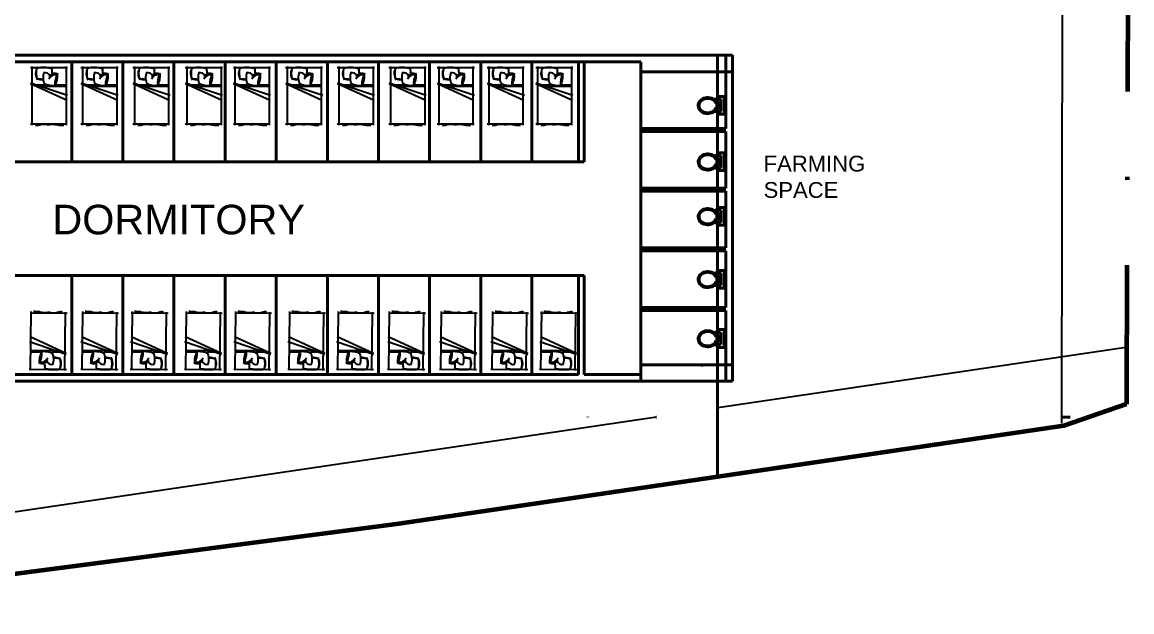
# Model space of a CAD drawing. Header units: metres. Extents: x -353 to 1688, y -477 to 135.
# Drawn here: x 248.09 to 287.15, y 34.2 to 54.94 of the extents above; entities that cross this region are included whole.
import ezdxf

# ---------------------------------------------------------------- set-up
doc = ezdxf.new("R2010")
doc.units = ezdxf.units.M
doc.header["$MEASUREMENT"] = 0
doc.linetypes.add('ACAD_ISO04W100', pattern=[30, 24, -3, 0, -3])
doc.layers.add('FURNITURE', color=130, linetype='Continuous', plot=False)
doc.layers.add('TEXT', color=141, linetype='Continuous', plot=False)
doc.layers.add('SITE BOUNDARY', color=6, linetype='ACAD_ISO04W100', lineweight=60)
doc.layers.add('WALL', color=2, linetype='Continuous', lineweight=40)
doc.styles.get("Standard").update_dxf_attribs({"font": 'arial.ttf'})

# ---------------------------------------------------------------- blocks, each defined once
blk = doc.blocks.new('A$C50846A53')
at = {"linetype": 'Continuous'}
for p, q in [((0, 0.74), (0, 0.56)), ((0.5, 0.74), (0, 0.74)), ((0.47, 0.71), (0.03, 0.71)), ((0.03, 0.71), (0.03, 0.59)), ((0.093, 0.64), (0.063, 0.59)), ((0.11, 0.61), (0.08, 0.56)), ((0.093, 0.64), (0.407, 0.64)), ((0.11, 0.61), (0.39, 0.61)), ((0.42, 0.56), (0.39, 0.61)), ((0.437, 0.59), (0.407, 0.64)), ((0.47, 0.59), (0.47, 0.71)), ((0.5, 0.56), (0.5, 0.74)), ((0, 0.56), (0.08, 0.56)), ((0.03, 0.59), (0.063, 0.59)), ((0.15, 0.557), (0.15, 0.52)), ((0.15, 0.557), (0.351, 0.557)), ((0.17, 0.537), (0.332, 0.537)), ((0.2, 0.507), (0.2, 0.488)), ((0.2, 0.507), (0.301, 0.507)), ((0.301, 0.507), (0.301, 0.488)), ((0.351, 0.557), (0.351, 0.52)), ((0.42, 0.56), (0.5, 0.56)), ((0.437, 0.59), (0.47, 0.59))]:
    blk.add_line(p, q, dxfattribs=at)
for centre, radius, start, end in [((-0.039, 0.461), 0.106, 344.642, 68.7339), ((0.11, 0.542), 0.06, 306.0032, 355.4798), ((0.391, 0.542), 0.06, 184.5202, 233.9959), ((0.539, 0.461), 0.106, 111.2661, 195.358)]:
    blk.add_arc(centre, radius, start, end, dxfattribs=at)
blk.add_ellipse((0.251, 0.274), major_axis=(0, 0.274), ratio=0.828948, start_param=0.459479, end_param=5.823706, dxfattribs=at)
for points, knots in [([(0.145, 0.493), (0.144, 0.492), (0.143, 0.491), (0.132, 0.483), (0.123, 0.475), (0.106, 0.457), (0.098, 0.447), (0.084, 0.426), (0.077, 0.415), (0.066, 0.391), (0.061, 0.378), (0.053, 0.352), (0.05, 0.339), (0.045, 0.311), (0.044, 0.298), (0.043, 0.27), (0.043, 0.256), (0.046, 0.228), (0.049, 0.215), (0.055, 0.188), (0.059, 0.175), (0.069, 0.15), (0.075, 0.138), (0.088, 0.116), (0.095, 0.105), (0.111, 0.085), (0.12, 0.077), (0.138, 0.06), (0.147, 0.053), (0.167, 0.041), (0.178, 0.036), (0.199, 0.028), (0.209, 0.025), (0.231, 0.021), (0.242, 0.02), (0.264, 0.02), (0.275, 0.021), (0.297, 0.026), (0.307, 0.029), (0.328, 0.038), (0.338, 0.044), (0.358, 0.057), (0.367, 0.064), (0.385, 0.081), (0.394, 0.09), (0.409, 0.11), (0.416, 0.121), (0.429, 0.144), (0.434, 0.156), (0.444, 0.181), (0.448, 0.194), (0.454, 0.221), (0.456, 0.235), (0.458, 0.262), (0.458, 0.276), (0.457, 0.304), (0.455, 0.318), (0.45, 0.345), (0.447, 0.358), (0.438, 0.384), (0.433, 0.396), (0.421, 0.42), (0.414, 0.431), (0.399, 0.452), (0.391, 0.461), (0.374, 0.479), (0.365, 0.486), (0.356, 0.493)], [0.542145, 0.542145, 0.542145, 0.542145, 0.562703, 0.562703, 0.724661, 0.724661, 0.886619, 0.886619, 1.048577, 1.048577, 1.210535, 1.210535, 1.372493, 1.372493, 1.534451, 1.534451, 1.696409, 1.696409, 1.858367, 1.858367, 2.020325, 2.020325, 2.182283, 2.182283, 2.344241, 2.344241, 2.506199, 2.506199, 2.668157, 2.668157, 2.830115, 2.830115, 2.992073, 2.992073, 3.154031, 3.154031, 3.315989, 3.315989, 3.477947, 3.477947, 3.639905, 3.639905, 3.801863, 3.801863, 3.963821, 3.963821, 4.125779, 4.125779, 4.287737, 4.287737, 4.449695, 4.449695, 4.611653, 4.611653, 4.773611, 4.773611, 4.935569, 4.935569, 5.097526, 5.097526, 5.259484, 5.259484, 5.421442, 5.421442, 5.5834, 5.5834, 5.741045, 5.741045, 5.741045, 5.741045]), ([(0.2, 0.488), (0.17, 0.474), (0.164, 0.47), (0.151, 0.46), (0.144, 0.454), (0.13, 0.439), (0.123, 0.431), (0.111, 0.413), (0.106, 0.404), (0.096, 0.384), (0.091, 0.373), (0.084, 0.352), (0.081, 0.34), (0.076, 0.317), (0.075, 0.305), (0.073, 0.282), (0.073, 0.27), (0.074, 0.246), (0.076, 0.234), (0.08, 0.211), (0.083, 0.2), (0.09, 0.178), (0.095, 0.167), (0.104, 0.147), (0.11, 0.138), (0.122, 0.12), (0.128, 0.112), (0.142, 0.097), (0.149, 0.09), (0.165, 0.078), (0.173, 0.073), (0.189, 0.064), (0.197, 0.06), (0.214, 0.055), (0.222, 0.053), (0.239, 0.05), (0.248, 0.05), (0.266, 0.051), (0.276, 0.052), (0.296, 0.057), (0.306, 0.061), (0.325, 0.071), (0.335, 0.077), (0.353, 0.091), (0.361, 0.099), (0.377, 0.117), (0.384, 0.127), (0.398, 0.149), (0.404, 0.161), (0.414, 0.185), (0.418, 0.198), (0.424, 0.225), (0.426, 0.239), (0.428, 0.267), (0.428, 0.281), (0.426, 0.309), (0.424, 0.323), (0.418, 0.349), (0.414, 0.363), (0.404, 0.387), (0.398, 0.399), (0.385, 0.421), (0.378, 0.431), (0.362, 0.449), (0.353, 0.458), (0.338, 0.469), (0.332, 0.474), (0.301, 0.488)], [0.459479, 0.459479, 0.459479, 0.459479, 0.567422, 0.567422, 0.720865, 0.720865, 0.874307, 0.874307, 1.02775, 1.02775, 1.181192, 1.181192, 1.334635, 1.334635, 1.488077, 1.488077, 1.64152, 1.64152, 1.794963, 1.794963, 1.948405, 1.948405, 2.101848, 2.101848, 2.25529, 2.25529, 2.408733, 2.408733, 2.562175, 2.562175, 2.715618, 2.715618, 2.86906, 2.86906, 3.022503, 3.022503, 3.175946, 3.175946, 3.356457, 3.356457, 3.536968, 3.536968, 3.717479, 3.717479, 3.89799, 3.89799, 4.078501, 4.078501, 4.259012, 4.259012, 4.439523, 4.439523, 4.620035, 4.620035, 4.800546, 4.800546, 4.981057, 4.981057, 5.161568, 5.161568, 5.342079, 5.342079, 5.52259, 5.52259, 5.703101, 5.703101, 5.823706, 5.823706, 5.823706, 5.823706])]:
    blk.add_open_spline(points, degree=3, knots=knots, dxfattribs=at)

msp = doc.modelspace()

# ---------------------------------------------------------------- linework, layer by layer
for p, q in [((284.692, 40.82872), (284.77418, 103.94826)), ((287.02112, 43.50261), (272.57339, 41.36743)), ((286.96714, 41.50334), (287.02112, 43.50261)), ((272.01497, 42.86208), (272.01497, 42.82809)), ((286.96714, 41.50334), (285.08436, 40.82872)), ((270.42283, 41.0496), (237.18525, 36.13752))]:
    msp.add_line(p, q)
at = {"layer": 'FURNITURE', "linetype": 'Continuous'}
for p, q in [((248.3791, 53.34621), (249.68743, 53.34621)), ((248.43712, 53.37625), (248.43712, 51.3145)), ((249.63712, 53.37625), (249.63712, 51.3145)), ((250.16162, 53.34621), (251.46996, 53.34621)), ((250.21965, 53.37625), (250.21965, 51.3145)), ((251.41965, 53.37625), (251.41965, 51.3145)), ((251.98619, 53.34621), (253.29453, 53.34621)), ((252.04422, 53.37625), (252.04422, 51.3145)), ((253.24422, 53.37625), (253.24422, 51.3145)), ((253.83357, 53.34621), (255.1419, 53.34621)), ((253.89159, 53.37625), (253.89159, 51.3145)), ((255.09159, 53.37625), (255.09159, 51.3145)), ((255.52456, 53.34621), (256.83289, 53.34621)), ((255.58258, 53.37625), (255.58258, 51.3145)), ((256.78258, 53.37625), (256.78258, 51.3145)), ((257.36053, 53.34621), (258.66886, 53.34621)), ((257.41855, 53.37625), (257.41855, 51.3145)), ((258.61855, 53.37625), (258.61855, 51.3145)), ((259.1851, 53.34621), (260.49343, 53.34621)), ((259.24312, 53.37625), (259.24312, 51.3145)), ((260.44312, 53.37625), (260.44312, 51.3145)), ((261.00186, 53.34621), (262.31019, 53.34621)), ((261.05988, 53.37625), (261.05988, 51.3145)), ((262.25988, 53.37625), (262.25988, 51.3145)), ((262.70099, 53.34621), (264.00932, 53.34621)), ((262.75901, 53.37625), (262.75901, 51.3145)), ((263.95901, 53.37625), (263.95901, 51.3145)), ((264.45713, 53.34621), (265.76547, 53.34621)), ((264.51516, 53.37625), (264.51516, 51.3145)), ((265.71516, 53.37625), (265.71516, 51.3145)), ((266.16767, 53.34621), (267.476, 53.34621)), ((266.22569, 53.37625), (266.22569, 51.3145)), ((267.42569, 53.37625), (267.42569, 51.3145)), ((248.38803, 52.80787), (249.68994, 52.37613)), ((248.38844, 52.77883), (249.67289, 52.1985)), ((248.55957, 52.73661), (248.89814, 52.73661)), ((249.27493, 52.73661), (249.65405, 52.73661)), ((250.17055, 52.80787), (251.47247, 52.37613)), ((250.17096, 52.77883), (251.45541, 52.1985)), ((250.34209, 52.73661), (250.68066, 52.73661)), ((251.05745, 52.73661), (251.43658, 52.73661)), ((251.99512, 52.80787), (253.29704, 52.37613)), ((251.99554, 52.77883), (253.27998, 52.1985)), ((252.16667, 52.73661), (252.50523, 52.73661)), ((252.88202, 52.73661), (253.26115, 52.73661)), ((253.8425, 52.80787), (255.14441, 52.37613)), ((253.84291, 52.77883), (255.12736, 52.1985)), ((254.01404, 52.73661), (254.3526, 52.73661)), ((254.7294, 52.73661), (255.10852, 52.73661)), ((255.53349, 52.80787), (256.83541, 52.37613)), ((255.5339, 52.77883), (256.81835, 52.1985)), ((255.70503, 52.73661), (256.0436, 52.73661)), ((256.42039, 52.73661), (256.79951, 52.73661)), ((257.36946, 52.80787), (258.67138, 52.37613)), ((257.36987, 52.77883), (258.65432, 52.1985)), ((257.541, 52.73661), (257.87957, 52.73661)), ((258.25636, 52.73661), (258.63548, 52.73661)), ((259.19403, 52.80787), (260.49595, 52.37613)), ((259.19444, 52.77883), (260.47889, 52.1985)), ((259.36557, 52.73661), (259.70414, 52.73661)), ((260.08093, 52.73661), (260.46005, 52.73661)), ((261.01079, 52.80787), (262.3127, 52.37613)), ((261.0112, 52.77883), (262.29565, 52.1985)), ((261.18233, 52.73661), (261.52089, 52.73661)), ((261.89769, 52.73661), (262.27681, 52.73661)), ((262.70991, 52.80787), (264.01183, 52.37613)), ((262.71033, 52.77883), (263.99478, 52.1985)), ((262.88146, 52.73661), (263.22002, 52.73661)), ((263.59681, 52.73661), (263.97594, 52.73661)), ((264.46606, 52.80787), (265.76798, 52.37613)), ((264.46647, 52.77883), (265.75092, 52.1985)), ((264.6376, 52.73661), (264.97617, 52.73661)), ((265.35296, 52.73661), (265.73209, 52.73661)), ((266.1766, 52.80787), (267.47851, 52.37613)), ((266.17701, 52.77883), (267.46146, 52.1985)), ((266.34814, 52.73661), (266.6867, 52.73661)), ((267.0635, 52.73661), (267.44262, 52.73661)), ((248.66194, 52.68581), (249.66361, 52.68581)), ((250.44446, 52.68581), (251.44614, 52.68581)), ((252.26903, 52.68581), (253.27071, 52.68581)), ((254.11641, 52.68581), (255.11808, 52.68581)), ((255.8074, 52.68581), (256.80907, 52.68581)), ((257.64337, 52.68581), (258.64505, 52.68581)), ((259.46794, 52.68581), (260.46961, 52.68581)), ((261.2847, 52.68581), (262.28637, 52.68581)), ((262.98383, 52.68581), (263.9855, 52.68581)), ((264.73997, 52.68581), (265.74165, 52.68581)), ((266.45051, 52.68581), (267.45218, 52.68581)), ((248.3791, 51.36921), (249.67412, 51.36921)), ((250.16162, 51.36921), (251.45664, 51.36921)), ((251.98619, 51.36921), (253.28121, 51.36921)), ((253.83357, 51.36921), (255.12859, 51.36921)), ((255.52456, 51.36921), (256.81958, 51.36921)), ((257.36053, 51.36921), (258.65555, 51.36921)), ((259.1851, 51.36921), (260.48012, 51.36921)), ((261.00186, 51.36921), (262.29688, 51.36921)), ((262.70099, 51.36921), (263.99601, 51.36921)), ((264.45713, 51.36921), (265.75215, 51.36921)), ((266.16767, 51.36921), (267.46269, 51.36921)), ((249.6706, 44.68849), (248.37566, 44.70331)), ((248.38968, 42.69598), (248.41328, 44.75759)), ((249.5896, 42.68224), (249.6132, 44.74385)), ((251.483, 44.68849), (250.18807, 44.70331)), ((250.20209, 42.69598), (250.22569, 44.75759)), ((251.40201, 42.68224), (251.42561, 44.74385)), ((253.22869, 44.68849), (251.93376, 44.70331)), ((251.94778, 42.69598), (251.97138, 44.75759)), ((253.1477, 42.68224), (253.1713, 44.74385)), ((255.13314, 44.68849), (253.8382, 44.70331)), ((253.85222, 42.69598), (253.87582, 44.75759)), ((255.05214, 42.68224), (255.07574, 44.74385)), ((256.86767, 44.68849), (255.57273, 44.70331)), ((255.58675, 42.69598), (255.61035, 44.75759)), ((256.78667, 42.68224), (256.81027, 44.74385)), ((258.76827, 44.68849), (257.47333, 44.70331)), ((257.48735, 42.69598), (257.51095, 44.75759)), ((258.68727, 42.68224), (258.71087, 44.74385)), ((260.48155, 44.68849), (259.18662, 44.70331)), ((259.20064, 42.69598), (259.22424, 44.75759)), ((260.40056, 42.68224), (260.42416, 44.74385)), ((262.28277, 44.68849), (260.98783, 44.70331)), ((261.00185, 42.69598), (261.02545, 44.75759)), ((262.20177, 42.68224), (262.22537, 44.74385)), ((264.10933, 44.68849), (262.8144, 44.70331)), ((262.82842, 42.69598), (262.85202, 44.75759)), ((264.02834, 42.68224), (264.05194, 44.74385)), ((265.91466, 44.68849), (264.61972, 44.70331)), ((264.63374, 42.69598), (264.65734, 44.75759)), ((265.83366, 42.68224), (265.85726, 44.74385)), ((267.63503, 44.68849), (266.34009, 44.70331)), ((266.35411, 42.69598), (266.37771, 44.75759)), ((267.55403, 42.68224), (267.57763, 44.74385)), ((249.64512, 43.27906), (248.3674, 43.87405)), ((251.45753, 43.27906), (250.17981, 43.87405)), ((253.20322, 43.27906), (251.9255, 43.87405)), ((255.10766, 43.27906), (253.82994, 43.87405)), ((256.84219, 43.27906), (255.56447, 43.87405)), ((258.74279, 43.27906), (257.46507, 43.87405)), ((260.45608, 43.27906), (259.17836, 43.87405)), ((262.25729, 43.27906), (260.97957, 43.87405)), ((264.08385, 43.27906), (262.80613, 43.87405)), ((265.88918, 43.27906), (264.61146, 43.87405)), ((267.60955, 43.27906), (266.33183, 43.87405)), ((249.6452, 43.25002), (248.34831, 43.69664)), ((249.3727, 43.37521), (248.37109, 43.38668)), ((251.45761, 43.25002), (250.16072, 43.69664)), ((251.18511, 43.37521), (250.1835, 43.38668)), ((253.2033, 43.25002), (251.90641, 43.69664)), ((252.9308, 43.37521), (251.92919, 43.38668)), ((255.10774, 43.25002), (253.81085, 43.69664)), ((254.83525, 43.37521), (253.83364, 43.38668)), ((256.84227, 43.25002), (255.54538, 43.69664)), ((256.56978, 43.37521), (255.56817, 43.38668)), ((258.74287, 43.25002), (257.44598, 43.69664)), ((258.47037, 43.37521), (257.46876, 43.38668)), ((260.45616, 43.25002), (259.15927, 43.69664)), ((260.18366, 43.37521), (259.18205, 43.38668)), ((262.25737, 43.25002), (260.96048, 43.69664)), ((261.98488, 43.37521), (260.98327, 43.38668)), ((264.08394, 43.25002), (262.78704, 43.69664)), ((263.81144, 43.37521), (262.80983, 43.38668)), ((265.88926, 43.25002), (264.59237, 43.69664)), ((265.61676, 43.37521), (264.61515, 43.38668)), ((267.60963, 43.25002), (266.31274, 43.69664)), ((267.33714, 43.37521), (266.33553, 43.38668)), ((248.75917, 43.33143), (248.38007, 43.33577)), ((249.47448, 43.32324), (249.13594, 43.32712)), ((250.57158, 43.33143), (250.19248, 43.33577)), ((251.28689, 43.32324), (250.94835, 43.32712)), ((252.31727, 43.33143), (251.93817, 43.33577)), ((253.03258, 43.32324), (252.69404, 43.32712)), ((254.22172, 43.33143), (253.84262, 43.33577)), ((254.93703, 43.32324), (254.59848, 43.32712)), ((255.95624, 43.33143), (255.57715, 43.33577)), ((256.67156, 43.32324), (256.33301, 43.32712)), ((257.85684, 43.33143), (257.47774, 43.33577)), ((258.57215, 43.32324), (258.23361, 43.32712)), ((259.57013, 43.33143), (259.19103, 43.33577)), ((260.28544, 43.32324), (259.9469, 43.32712)), ((261.37134, 43.33143), (260.99224, 43.33577)), ((262.08666, 43.32324), (261.74811, 43.32712)), ((263.19791, 43.33143), (262.81881, 43.33577)), ((263.91322, 43.32324), (263.57468, 43.32712)), ((265.00323, 43.33143), (264.62413, 43.33577)), ((265.71854, 43.32324), (265.38, 43.32712)), ((266.7236, 43.33143), (266.34451, 43.33577)), ((267.43892, 43.32324), (267.10037, 43.32712)), ((249.64797, 42.71162), (248.33972, 42.72659)), ((251.46037, 42.71162), (250.15213, 42.72659)), ((253.20607, 42.71162), (251.89782, 42.72659)), ((255.11051, 42.71162), (253.80226, 42.72659)), ((256.84504, 42.71162), (255.53679, 42.72659)), ((258.74564, 42.71162), (257.43739, 42.72659)), ((260.45892, 42.71162), (259.15068, 42.72659)), ((262.26014, 42.71162), (260.95189, 42.72659)), ((264.0867, 42.71162), (262.77845, 42.72659)), ((265.89203, 42.71162), (264.58378, 42.72659)), ((267.6124, 42.71162), (266.30415, 42.72659))]:
    msp.add_line(p, q, dxfattribs=at)
for centre, radius, start, end in [((248.95326, 53.13011), 0.38873, 147.509962, 213.833595), ((249.24424, 53.14124), 0.66193, 163.926349, 197.140869), ((248.82895, 51.59864), 1.7363, 79.04869, 97.940841), ((248.85472, 51.9288), 1.41732, 78.579336, 100.017214), ((249.33956, 52.98685), 0.51276, 159.302573, 206.502635), ((248.89555, 52.9524), 0.20995, 24.752318, 103.91918), ((249.23147, 52.92774), 0.20816, 54.167062, 153.84213), ((252.04343, 53.337), 2.91289, 180.106285, 184.331167), ((247.64331, 53.12021), 1.50512, 359.153578, 7.553295), ((248.71298, 53.04146), 0.62481, 328.654191, 9.197687), ((250.73578, 53.13011), 0.38873, 147.509962, 213.833595), ((251.02676, 53.14124), 0.66193, 163.926349, 197.140869), ((250.61148, 51.59864), 1.7363, 79.04869, 97.940841), ((250.63725, 51.9288), 1.41732, 78.579336, 100.017214), ((251.12208, 52.98685), 0.51276, 159.302573, 206.502635), ((250.67807, 52.9524), 0.20995, 24.752318, 103.91918), ((251.01399, 52.92774), 0.20816, 54.167062, 153.84213), ((253.82595, 53.337), 2.91289, 180.106285, 184.331167), ((249.42583, 53.12021), 1.50512, 359.153578, 7.553295), ((250.4955, 53.04146), 0.62481, 328.654191, 9.197687), ((252.56035, 53.13011), 0.38873, 147.509962, 213.833595), ((252.85133, 53.14124), 0.66193, 163.926349, 197.140869), ((252.43605, 51.59864), 1.7363, 79.04869, 97.940841), ((252.46182, 51.9288), 1.41732, 78.579336, 100.017214), ((252.94665, 52.98685), 0.51276, 159.302573, 206.502635), ((252.50264, 52.9524), 0.20995, 24.752318, 103.91918), ((252.83856, 52.92774), 0.20816, 54.167062, 153.84213), ((255.65052, 53.337), 2.91289, 180.106285, 184.331167), ((251.2504, 53.12021), 1.50512, 359.153578, 7.553295), ((252.32008, 53.04146), 0.62481, 328.654191, 9.197687), ((254.40773, 53.13011), 0.38873, 147.509962, 213.833595), ((254.69871, 53.14124), 0.66193, 163.926349, 197.140869), ((254.28342, 51.59864), 1.7363, 79.04869, 97.940841), ((254.30919, 51.9288), 1.41732, 78.579336, 100.017214), ((254.79403, 52.98685), 0.51276, 159.302573, 206.502635), ((254.35002, 52.9524), 0.20995, 24.752318, 103.91918), ((254.68594, 52.92774), 0.20816, 54.167062, 153.84213), ((257.4979, 53.337), 2.91289, 180.106285, 184.331167), ((253.09778, 53.12021), 1.50512, 359.153578, 7.553295), ((254.16745, 53.04146), 0.62481, 328.654191, 9.197687), ((256.09872, 53.13011), 0.38873, 147.509962, 213.833595), ((256.3897, 53.14124), 0.66193, 163.926349, 197.140869), ((255.97441, 51.59864), 1.7363, 79.04869, 97.940841), ((256.00018, 51.9288), 1.41732, 78.579336, 100.017214), ((256.48502, 52.98685), 0.51276, 159.302573, 206.502635), ((256.04101, 52.9524), 0.20995, 24.752318, 103.91918), ((256.37693, 52.92774), 0.20816, 54.167062, 153.84213), ((259.18889, 53.337), 2.91289, 180.106285, 184.331167), ((254.78877, 53.12021), 1.50512, 359.153578, 7.553295), ((255.85844, 53.04146), 0.62481, 328.654191, 9.197687), ((257.93469, 53.13011), 0.38873, 147.509962, 213.833595), ((258.22567, 53.14124), 0.66193, 163.926349, 197.140869), ((257.81038, 51.59864), 1.7363, 79.04869, 97.940841), ((257.83615, 51.9288), 1.41732, 78.579336, 100.017214), ((258.32099, 52.98685), 0.51276, 159.302573, 206.502635), ((257.87698, 52.9524), 0.20995, 24.752318, 103.91918), ((258.2129, 52.92774), 0.20816, 54.167062, 153.84213), ((261.02486, 53.337), 2.91289, 180.106285, 184.331167), ((256.62474, 53.12021), 1.50512, 359.153578, 7.553295), ((257.69441, 53.04146), 0.62481, 328.654191, 9.197687), ((259.75926, 53.13011), 0.38873, 147.509962, 213.833595), ((260.05024, 53.14124), 0.66193, 163.926349, 197.140869), ((259.63495, 51.59864), 1.7363, 79.04869, 97.940841), ((259.66072, 51.9288), 1.41732, 78.579336, 100.017214), ((260.14556, 52.98685), 0.51276, 159.302573, 206.502635), ((259.70155, 52.9524), 0.20995, 24.752318, 103.91918), ((260.03747, 52.92774), 0.20816, 54.167062, 153.84213), ((262.84943, 53.337), 2.91289, 180.106285, 184.331167), ((258.44931, 53.12021), 1.50512, 359.153578, 7.553295), ((259.51898, 53.04146), 0.62481, 328.654191, 9.197687), ((261.57602, 53.13011), 0.38873, 147.509962, 213.833595), ((261.867, 53.14124), 0.66193, 163.926349, 197.140869), ((261.45171, 51.59864), 1.7363, 79.04869, 97.940841), ((261.47748, 51.9288), 1.41732, 78.579336, 100.017214), ((261.96232, 52.98685), 0.51276, 159.302573, 206.502635), ((261.51831, 52.9524), 0.20995, 24.752318, 103.91918), ((261.85423, 52.92774), 0.20816, 54.167062, 153.84213), ((264.66619, 53.337), 2.91289, 180.106285, 184.331167), ((260.26607, 53.12021), 1.50512, 359.153578, 7.553295), ((261.33574, 53.04146), 0.62481, 328.654191, 9.197687), ((263.27514, 53.13011), 0.38873, 147.509962, 213.833595), ((263.56612, 53.14124), 0.66193, 163.926349, 197.140869), ((263.15084, 51.59864), 1.7363, 79.04869, 97.940841), ((263.17661, 51.9288), 1.41732, 78.579336, 100.017214), ((263.66145, 52.98685), 0.51276, 159.302573, 206.502635), ((263.21743, 52.9524), 0.20995, 24.752318, 103.91918), ((263.55335, 52.92774), 0.20816, 54.167062, 153.84213), ((266.36532, 53.337), 2.91289, 180.106285, 184.331167), ((261.96519, 53.12021), 1.50512, 359.153578, 7.553295), ((263.03487, 53.04146), 0.62481, 328.654191, 9.197687), ((265.03129, 53.13011), 0.38873, 147.509962, 213.833595), ((265.32227, 53.14124), 0.66193, 163.926349, 197.140869), ((264.90699, 51.59864), 1.7363, 79.04869, 97.940841), ((264.93276, 51.9288), 1.41732, 78.579336, 100.017214), ((265.41759, 52.98685), 0.51276, 159.302573, 206.502635), ((264.97358, 52.9524), 0.20995, 24.752318, 103.91918), ((265.3095, 52.92774), 0.20816, 54.167062, 153.84213), ((268.12146, 53.337), 2.91289, 180.106285, 184.331167), ((263.72134, 53.12021), 1.50512, 359.153578, 7.553295), ((264.79101, 53.04146), 0.62481, 328.654191, 9.197687), ((266.74183, 53.13011), 0.38873, 147.509962, 213.833595), ((267.03281, 53.14124), 0.66193, 163.926349, 197.140869), ((266.61752, 51.59864), 1.7363, 79.04869, 97.940841), ((266.64329, 51.9288), 1.41732, 78.579336, 100.017214), ((267.12813, 52.98685), 0.51276, 159.302573, 206.502635), ((266.68412, 52.9524), 0.20995, 24.752318, 103.91918), ((267.02004, 52.92774), 0.20816, 54.167062, 153.84213), ((269.832, 53.337), 2.91289, 180.106285, 184.331167), ((265.43188, 53.12021), 1.50512, 359.153578, 7.553295), ((266.50155, 53.04146), 0.62481, 328.654191, 9.197687), ((247.63092, 42.9518), 10.04598, 83.213222, 84.547616), ((248.86941, 54.17082), 1.25148, 258.116915, 267.884926), ((249.1644, 53.42314), 0.70718, 243.959976, 279.347385), ((249.27017, 52.84836), 0.24841, 78.041256, 160.834226), ((249.90417, 52.78131), 0.65945, 151.045551, 184.149692), ((249.41345, 42.9518), 10.04598, 83.213222, 84.547616), ((250.65193, 54.17082), 1.25148, 258.116915, 267.884926), ((250.94693, 53.42314), 0.70718, 243.959976, 279.347385), ((251.0527, 52.84836), 0.24841, 78.041256, 160.834226), ((251.6867, 52.78131), 0.65945, 151.045551, 184.149692), ((251.23802, 42.9518), 10.04598, 83.213222, 84.547616), ((252.4765, 54.17082), 1.25148, 258.116915, 267.884926), ((252.7715, 53.42314), 0.70718, 243.959976, 279.347385), ((252.87727, 52.84836), 0.24841, 78.041256, 160.834226), ((253.51127, 52.78131), 0.65945, 151.045551, 184.149692), ((253.08539, 42.9518), 10.04598, 83.213222, 84.547616), ((254.32388, 54.17082), 1.25148, 258.116915, 267.884926), ((254.61887, 53.42314), 0.70718, 243.959976, 279.347385), ((254.72464, 52.84836), 0.24841, 78.041256, 160.834226), ((255.35864, 52.78131), 0.65945, 151.045551, 184.149692), ((254.77639, 42.9518), 10.04598, 83.213222, 84.547616), ((256.01487, 54.17082), 1.25148, 258.116915, 267.884926), ((256.30986, 53.42314), 0.70718, 243.959976, 279.347385), ((256.41564, 52.84836), 0.24841, 78.041256, 160.834226), ((257.04963, 52.78131), 0.65945, 151.045551, 184.149692), ((256.61236, 42.9518), 10.04598, 83.213222, 84.547616), ((257.85084, 54.17082), 1.25148, 258.116915, 267.884926), ((258.14584, 53.42314), 0.70718, 243.959976, 279.347385), ((258.25161, 52.84836), 0.24841, 78.041256, 160.834226), ((258.88561, 52.78131), 0.65945, 151.045551, 184.149692), ((258.43692, 42.9518), 10.04598, 83.213222, 84.547616), ((259.67541, 54.17082), 1.25148, 258.116915, 267.884926), ((259.9704, 53.42314), 0.70718, 243.959976, 279.347385), ((260.07617, 52.84836), 0.24841, 78.041256, 160.834226), ((260.71017, 52.78131), 0.65945, 151.045551, 184.149692), ((260.25368, 42.9518), 10.04598, 83.213222, 84.547616), ((261.49217, 54.17082), 1.25148, 258.116915, 267.884926), ((261.78716, 53.42314), 0.70718, 243.959976, 279.347385), ((261.89293, 52.84836), 0.24841, 78.041256, 160.834226), ((262.52693, 52.78131), 0.65945, 151.045551, 184.149692), ((261.95281, 42.9518), 10.04598, 83.213222, 84.547616), ((263.1913, 54.17082), 1.25148, 258.116915, 267.884926), ((263.48629, 53.42314), 0.70718, 243.959976, 279.347385), ((263.59206, 52.84836), 0.24841, 78.041256, 160.834226), ((264.22606, 52.78131), 0.65945, 151.045551, 184.149692), ((263.70896, 42.9518), 10.04598, 83.213222, 84.547616), ((264.94744, 54.17082), 1.25148, 258.116915, 267.884926), ((265.24244, 53.42314), 0.70718, 243.959976, 279.347385), ((265.34821, 52.84836), 0.24841, 78.041256, 160.834226), ((265.98221, 52.78131), 0.65945, 151.045551, 184.149692), ((265.41949, 42.9518), 10.04598, 83.213222, 84.547616), ((266.65798, 54.17082), 1.25148, 258.116915, 267.884926), ((266.95297, 53.42314), 0.70718, 243.959976, 279.347385), ((267.05874, 52.84836), 0.24841, 78.041256, 160.834226), ((267.69274, 52.78131), 0.65945, 151.045551, 184.149692), ((248.6116, 51.54436), 0.22998, 256.209016, 290.859593), ((248.682, 51.52163), 0.19251, 273.420334, 285.676248), ((248.86598, 50.2581), 1.08622, 84.180688, 96.97796), ((249.03926, 52.14896), 0.81269, 265.54391, 271.724223), ((249.14587, 50.40638), 0.93388, 86.583514, 95.047363), ((249.16559, 50.40642), 0.93286, 79.444302, 87.79245), ((249.5584, 53.65634), 2.34337, 264.56584, 270.013759), ((250.39412, 51.54436), 0.22998, 256.209016, 290.859593), ((250.46453, 51.52163), 0.19251, 273.420334, 285.676248), ((250.6485, 50.2581), 1.08622, 84.180688, 96.97796), ((250.82178, 52.14896), 0.81269, 265.54391, 271.724223), ((250.92839, 50.40638), 0.93388, 86.583514, 95.047363), ((250.94811, 50.40642), 0.93286, 79.444302, 87.79245), ((251.34093, 53.65634), 2.34337, 264.56584, 270.013759), ((252.21869, 51.54436), 0.22998, 256.209016, 290.859593), ((252.2891, 51.52163), 0.19251, 273.420334, 285.676248), ((252.47307, 50.2581), 1.08622, 84.180688, 96.97796), ((252.64635, 52.14896), 0.81269, 265.54391, 271.724223), ((252.75297, 50.40638), 0.93388, 86.583514, 95.047363), ((252.77268, 50.40642), 0.93286, 79.444302, 87.79245), ((253.1655, 53.65634), 2.34337, 264.56584, 270.013759), ((254.06606, 51.54436), 0.22998, 256.209016, 290.859593), ((254.13647, 51.52163), 0.19251, 273.420334, 285.676248), ((254.32045, 50.2581), 1.08622, 84.180688, 96.97796), ((254.49372, 52.14896), 0.81269, 265.54391, 271.724223), ((254.60034, 50.40638), 0.93388, 86.583514, 95.047363), ((254.62006, 50.40642), 0.93286, 79.444302, 87.79245), ((255.01287, 53.65634), 2.34337, 264.56584, 270.013759), ((255.75706, 51.54436), 0.22998, 256.209016, 290.859593), ((255.82746, 51.52163), 0.19251, 273.420334, 285.676248), ((256.01144, 50.2581), 1.08622, 84.180688, 96.97796), ((256.18472, 52.14896), 0.81269, 265.54391, 271.724223), ((256.29133, 50.40638), 0.93388, 86.583514, 95.047363), ((256.31105, 50.40642), 0.93286, 79.444302, 87.79245), ((256.70386, 53.65634), 2.34337, 264.56584, 270.013759), ((257.59303, 51.54436), 0.22998, 256.209016, 290.859593), ((257.66343, 51.52163), 0.19251, 273.420334, 285.676248), ((257.84741, 50.2581), 1.08622, 84.180688, 96.97796), ((258.02069, 52.14896), 0.81269, 265.54391, 271.724223), ((258.1273, 50.40638), 0.93388, 86.583514, 95.047363), ((258.14702, 50.40642), 0.93286, 79.444302, 87.79245), ((258.53984, 53.65634), 2.34337, 264.56584, 270.013759), ((259.4176, 51.54436), 0.22998, 256.209016, 290.859593), ((259.488, 51.52163), 0.19251, 273.420334, 285.676248), ((259.67198, 50.2581), 1.08622, 84.180688, 96.97796), ((259.84526, 52.14896), 0.81269, 265.54391, 271.724223), ((259.95187, 50.40638), 0.93388, 86.583514, 95.047363), ((259.97159, 50.40642), 0.93286, 79.444302, 87.79245), ((260.3644, 53.65634), 2.34337, 264.56584, 270.013759), ((261.23435, 51.54436), 0.22998, 256.209016, 290.859593), ((261.30476, 51.52163), 0.19251, 273.420334, 285.676248), ((261.48874, 50.2581), 1.08622, 84.180688, 96.97796), ((261.66201, 52.14896), 0.81269, 265.54391, 271.724223), ((261.76863, 50.40638), 0.93388, 86.583514, 95.047363), ((261.78835, 50.40642), 0.93286, 79.444302, 87.79245), ((262.18116, 53.65634), 2.34337, 264.56584, 270.013759), ((262.93348, 51.54436), 0.22998, 256.209016, 290.859593), ((263.00389, 51.52163), 0.19251, 273.420334, 285.676248), ((263.18787, 50.2581), 1.08622, 84.180688, 96.97796), ((263.36114, 52.14896), 0.81269, 265.54391, 271.724223), ((263.46776, 50.40638), 0.93388, 86.583514, 95.047363), ((263.48748, 50.40642), 0.93286, 79.444302, 87.79245), ((263.88029, 53.65634), 2.34337, 264.56584, 270.013759), ((264.68963, 51.54436), 0.22998, 256.209016, 290.859593), ((264.76004, 51.52163), 0.19251, 273.420334, 285.676248), ((264.94401, 50.2581), 1.08622, 84.180688, 96.97796), ((265.11729, 52.14896), 0.81269, 265.54391, 271.724223), ((265.2239, 50.40638), 0.93388, 86.583514, 95.047363), ((265.24362, 50.40642), 0.93286, 79.444302, 87.79245), ((265.63644, 53.65634), 2.34337, 264.56584, 270.013759), ((266.40016, 51.54436), 0.22998, 256.209016, 290.859593), ((266.47057, 51.52163), 0.19251, 273.420334, 285.676248), ((266.65455, 50.2581), 1.08622, 84.180688, 96.97796), ((266.82782, 52.14896), 0.81269, 265.54391, 271.724223), ((266.93444, 50.40638), 0.93388, 86.583514, 95.047363), ((266.95416, 50.40642), 0.93286, 79.444302, 87.79245), ((267.34697, 53.65634), 2.34337, 264.56584, 270.013759), ((248.46519, 42.41501), 2.34337, 83.910011, 89.35793), ((248.89518, 45.66021), 0.93286, 258.788473, 267.136621), ((248.9149, 45.66003), 0.93388, 265.927685, 274.391535), ((249.00156, 43.91635), 0.81269, 84.888081, 91.068395), ((249.19646, 45.80509), 1.08622, 263.524859, 276.322131), ((249.36597, 44.53955), 0.19251, 92.764505, 105.020419), ((249.43611, 44.51601), 0.22998, 75.553187, 110.203764), ((250.2776, 42.41501), 2.34337, 83.910011, 89.35793), ((250.70758, 45.66021), 0.93286, 258.788473, 267.136621), ((250.7273, 45.66003), 0.93388, 265.927685, 274.391535), ((250.81397, 43.91635), 0.81269, 84.888081, 91.068395), ((251.00887, 45.80509), 1.08622, 263.524859, 276.322131), ((251.17838, 44.53955), 0.19251, 92.764505, 105.020419), ((251.24852, 44.51601), 0.22998, 75.553187, 110.203764), ((252.02329, 42.41501), 2.34337, 83.910011, 89.35793), ((252.45328, 45.66021), 0.93286, 258.788473, 267.136621), ((252.47299, 45.66003), 0.93388, 265.927685, 274.391535), ((252.55966, 43.91635), 0.81269, 84.888081, 91.068395), ((252.75456, 45.80509), 1.08622, 263.524859, 276.322131), ((252.92407, 44.53955), 0.19251, 92.764505, 105.020419), ((252.99421, 44.51601), 0.22998, 75.553187, 110.203764), ((253.92773, 42.41501), 2.34337, 83.910011, 89.35793), ((254.35772, 45.66021), 0.93286, 258.788473, 267.136621), ((254.37744, 45.66003), 0.93388, 265.927685, 274.391535), ((254.4641, 43.91635), 0.81269, 84.888081, 91.068395), ((254.65901, 45.80509), 1.08622, 263.524859, 276.322131), ((254.82851, 44.53955), 0.19251, 92.764505, 105.020419), ((254.89865, 44.51601), 0.22998, 75.553187, 110.203764), ((255.66226, 42.41501), 2.34337, 83.910011, 89.35793), ((256.09225, 45.66021), 0.93286, 258.788473, 267.136621), ((256.11197, 45.66003), 0.93388, 265.927685, 274.391535), ((256.19863, 43.91635), 0.81269, 84.888081, 91.068395), ((256.39354, 45.80509), 1.08622, 263.524859, 276.322131), ((256.56304, 44.53955), 0.19251, 92.764505, 105.020419), ((256.63318, 44.51601), 0.22998, 75.553187, 110.203764), ((257.56286, 42.41501), 2.34337, 83.910011, 89.35793), ((257.99285, 45.66021), 0.93286, 258.788473, 267.136621), ((258.01256, 45.66003), 0.93388, 265.927685, 274.391535), ((258.09923, 43.91635), 0.81269, 84.888081, 91.068395), ((258.29413, 45.80509), 1.08622, 263.524859, 276.322131), ((258.46364, 44.53955), 0.19251, 92.764505, 105.020419), ((258.53378, 44.51601), 0.22998, 75.553187, 110.203764), ((259.27615, 42.41501), 2.34337, 83.910011, 89.35793), ((259.70613, 45.66021), 0.93286, 258.788473, 267.136621), ((259.72585, 45.66003), 0.93388, 265.927685, 274.391535), ((259.81251, 43.91635), 0.81269, 84.888081, 91.068395), ((260.00742, 45.80509), 1.08622, 263.524859, 276.322131), ((260.17693, 44.53955), 0.19251, 92.764505, 105.020419), ((260.24707, 44.51601), 0.22998, 75.553187, 110.203764), ((261.07736, 42.41501), 2.34337, 83.910011, 89.35793), ((261.50735, 45.66021), 0.93286, 258.788473, 267.136621), ((261.52707, 45.66003), 0.93388, 265.927685, 274.391535), ((261.61373, 43.91635), 0.81269, 84.888081, 91.068395), ((261.80863, 45.80509), 1.08622, 263.524859, 276.322131), ((261.97814, 44.53955), 0.19251, 92.764505, 105.020419), ((262.04828, 44.51601), 0.22998, 75.553187, 110.203764), ((262.90392, 42.41501), 2.34337, 83.910011, 89.35793), ((263.33391, 45.66021), 0.93286, 258.788473, 267.136621), ((263.35363, 45.66003), 0.93388, 265.927685, 274.391535), ((263.44029, 43.91635), 0.81269, 84.888081, 91.068395), ((263.6352, 45.80509), 1.08622, 263.524859, 276.322131), ((263.8047, 44.53955), 0.19251, 92.764505, 105.020419), ((263.87484, 44.51601), 0.22998, 75.553187, 110.203764), ((264.70925, 42.41501), 2.34337, 83.910011, 89.35793), ((265.13924, 45.66021), 0.93286, 258.788473, 267.136621), ((265.15896, 45.66003), 0.93388, 265.927685, 274.391535), ((265.24562, 43.91635), 0.81269, 84.888081, 91.068395), ((265.44052, 45.80509), 1.08622, 263.524859, 276.322131), ((265.61003, 44.53955), 0.19251, 92.764505, 105.020419), ((265.68017, 44.51601), 0.22998, 75.553187, 110.203764), ((266.42962, 42.41501), 2.34337, 83.910011, 89.35793), ((266.85961, 45.66021), 0.93286, 258.788473, 267.136621), ((266.87933, 45.66003), 0.93388, 265.927685, 274.391535), ((266.96599, 43.91635), 0.81269, 84.888081, 91.068395), ((267.1609, 45.80509), 1.08622, 263.524859, 276.322131), ((267.3304, 44.53955), 0.19251, 92.764505, 105.020419), ((267.40054, 44.51601), 0.22998, 75.553187, 110.203764), ((248.80044, 43.13981), 0.20816, 233.511233, 333.186301), ((249.3176, 43.02017), 0.62481, 147.998363, 188.541859), ((248.12946, 43.29394), 0.65945, 330.389723, 3.493864), ((248.76265, 43.21963), 0.24841, 257.385428, 340.178398), ((248.86183, 42.64368), 0.70718, 63.304147, 98.691556), ((250.3863, 42.92918), 1.50512, 178.497749, 186.897466), ((249.13606, 43.11131), 0.20995, 204.09649, 283.263351), ((248.69168, 43.08195), 0.51276, 338.646744, 25.846806), ((249.14825, 41.89267), 1.25148, 77.461087, 87.229098), ((250.51507, 53.09678), 10.04598, 262.557393, 263.891788), ((249.07632, 42.93427), 0.38873, 326.854133, 33.177766), ((248.78523, 42.92647), 0.66193, 343.270521, 16.48504), ((250.61285, 43.13981), 0.20816, 233.511233, 333.186301), ((251.13, 43.02017), 0.62481, 147.998363, 188.541859), ((249.94187, 43.29394), 0.65945, 330.389723, 3.493864), ((250.57506, 43.21963), 0.24841, 257.385428, 340.178398), ((250.67424, 42.64368), 0.70718, 63.304147, 98.691556), ((252.1987, 42.92918), 1.50512, 178.497749, 186.897466), ((250.94847, 43.11131), 0.20995, 204.09649, 283.263351), ((250.50409, 43.08195), 0.51276, 338.646744, 25.846806), ((250.96066, 41.89267), 1.25148, 77.461087, 87.229098), ((252.32748, 53.09678), 10.04598, 262.557393, 263.891788), ((250.88873, 42.93427), 0.38873, 326.854133, 33.177766), ((250.59764, 42.92647), 0.66193, 343.270521, 16.48504), ((252.35854, 43.13981), 0.20816, 233.511233, 333.186301), ((252.87569, 43.02017), 0.62481, 147.998363, 188.541859), ((251.68756, 43.29394), 0.65945, 330.389723, 3.493864), ((252.32075, 43.21963), 0.24841, 257.385428, 340.178398), ((252.41993, 42.64368), 0.70718, 63.304147, 98.691556), ((253.9444, 42.92918), 1.50512, 178.497749, 186.897466), ((252.69416, 43.11131), 0.20995, 204.09649, 283.263351), ((252.24978, 43.08195), 0.51276, 338.646744, 25.846806), ((252.70635, 41.89267), 1.25148, 77.461087, 87.229098), ((254.07317, 53.09678), 10.04598, 262.557393, 263.891788), ((252.63442, 42.93427), 0.38873, 326.854133, 33.177766), ((252.34333, 42.92647), 0.66193, 343.270521, 16.48504), ((254.26298, 43.13981), 0.20816, 233.511233, 333.186301), ((254.78014, 43.02017), 0.62481, 147.998363, 188.541859), ((253.592, 43.29394), 0.65945, 330.389723, 3.493864), ((254.22519, 43.21963), 0.24841, 257.385428, 340.178398), ((254.32437, 42.64368), 0.70718, 63.304147, 98.691556), ((255.84884, 42.92918), 1.50512, 178.497749, 186.897466), ((254.5986, 43.11131), 0.20995, 204.09649, 283.263351), ((254.15422, 43.08195), 0.51276, 338.646744, 25.846806), ((254.61079, 41.89267), 1.25148, 77.461087, 87.229098), ((255.97761, 53.09678), 10.04598, 262.557393, 263.891788), ((254.53886, 42.93427), 0.38873, 326.854133, 33.177766), ((254.24777, 42.92647), 0.66193, 343.270521, 16.48504), ((255.99751, 43.13981), 0.20816, 233.511233, 333.186301), ((256.51467, 43.02017), 0.62481, 147.998363, 188.541859), ((255.32653, 43.29394), 0.65945, 330.389723, 3.493864), ((255.95972, 43.21963), 0.24841, 257.385428, 340.178398), ((256.0589, 42.64368), 0.70718, 63.304147, 98.691556), ((257.58337, 42.92918), 1.50512, 178.497749, 186.897466), ((256.33313, 43.11131), 0.20995, 204.09649, 283.263351), ((255.88875, 43.08195), 0.51276, 338.646744, 25.846806), ((256.34532, 41.89267), 1.25148, 77.461087, 87.229098), ((257.71214, 53.09678), 10.04598, 262.557393, 263.891788), ((256.27339, 42.93427), 0.38873, 326.854133, 33.177766), ((255.9823, 42.92647), 0.66193, 343.270521, 16.48504), ((257.89811, 43.13981), 0.20816, 233.511233, 333.186301), ((258.41527, 43.02017), 0.62481, 147.998363, 188.541859), ((257.22713, 43.29394), 0.65945, 330.389723, 3.493864), ((257.86032, 43.21963), 0.24841, 257.385428, 340.178398), ((257.9595, 42.64368), 0.70718, 63.304147, 98.691556), ((259.48397, 42.92918), 1.50512, 178.497749, 186.897466), ((258.23373, 43.11131), 0.20995, 204.09649, 283.263351), ((257.78935, 43.08195), 0.51276, 338.646744, 25.846806), ((258.24592, 41.89267), 1.25148, 77.461087, 87.229098), ((259.61274, 53.09678), 10.04598, 262.557393, 263.891788), ((258.17399, 42.93427), 0.38873, 326.854133, 33.177766), ((257.8829, 42.92647), 0.66193, 343.270521, 16.48504), ((259.6114, 43.13981), 0.20816, 233.511233, 333.186301), ((260.12855, 43.02017), 0.62481, 147.998363, 188.541859), ((258.94042, 43.29394), 0.65945, 330.389723, 3.493864), ((259.5736, 43.21963), 0.24841, 257.385428, 340.178398), ((259.67279, 42.64368), 0.70718, 63.304147, 98.691556), ((261.19725, 42.92918), 1.50512, 178.497749, 186.897466), ((259.94702, 43.11131), 0.20995, 204.09649, 283.263351), ((259.50264, 43.08195), 0.51276, 338.646744, 25.846806), ((259.95921, 41.89267), 1.25148, 77.461087, 87.229098), ((261.32602, 53.09678), 10.04598, 262.557393, 263.891788), ((259.88728, 42.93427), 0.38873, 326.854133, 33.177766), ((259.59619, 42.92647), 0.66193, 343.270521, 16.48504), ((261.41261, 43.13981), 0.20816, 233.511233, 333.186301), ((261.92977, 43.02017), 0.62481, 147.998363, 188.541859), ((260.74163, 43.29394), 0.65945, 330.389723, 3.493864), ((261.37482, 43.21963), 0.24841, 257.385428, 340.178398), ((261.474, 42.64368), 0.70718, 63.304147, 98.691556), ((262.99847, 42.92918), 1.50512, 178.497749, 186.897466), ((261.74823, 43.11131), 0.20995, 204.09649, 283.263351), ((261.30385, 43.08195), 0.51276, 338.646744, 25.846806), ((261.76042, 41.89267), 1.25148, 77.461087, 87.229098), ((263.12724, 53.09678), 10.04598, 262.557393, 263.891788), ((261.68849, 42.93427), 0.38873, 326.854133, 33.177766), ((261.3974, 42.92647), 0.66193, 343.270521, 16.48504), ((263.23918, 43.13981), 0.20816, 233.511233, 333.186301), ((263.75633, 43.02017), 0.62481, 147.998363, 188.541859), ((262.56819, 43.29394), 0.65945, 330.389723, 3.493864), ((263.20138, 43.21963), 0.24841, 257.385428, 340.178398), ((263.30057, 42.64368), 0.70718, 63.304147, 98.691556), ((264.82503, 42.92918), 1.50512, 178.497749, 186.897466), ((263.57479, 43.11131), 0.20995, 204.09649, 283.263351), ((263.13042, 43.08195), 0.51276, 338.646744, 25.846806), ((263.58698, 41.89267), 1.25148, 77.461087, 87.229098), ((264.9538, 53.09678), 10.04598, 262.557393, 263.891788), ((263.51505, 42.93427), 0.38873, 326.854133, 33.177766), ((263.22397, 42.92647), 0.66193, 343.270521, 16.48504), ((265.0445, 43.13981), 0.20816, 233.511233, 333.186301), ((265.56166, 43.02017), 0.62481, 147.998363, 188.541859), ((264.37352, 43.29394), 0.65945, 330.389723, 3.493864), ((265.00671, 43.21963), 0.24841, 257.385428, 340.178398), ((265.10589, 42.64368), 0.70718, 63.304147, 98.691556), ((266.63036, 42.92918), 1.50512, 178.497749, 186.897466), ((265.38012, 43.11131), 0.20995, 204.09649, 283.263351), ((264.93574, 43.08195), 0.51276, 338.646744, 25.846806), ((265.39231, 41.89267), 1.25148, 77.461087, 87.229098), ((266.75913, 53.09678), 10.04598, 262.557393, 263.891788), ((265.32038, 42.93427), 0.38873, 326.854133, 33.177766), ((265.02929, 42.92647), 0.66193, 343.270521, 16.48504), ((266.76487, 43.13981), 0.20816, 233.511233, 333.186301), ((267.28203, 43.02017), 0.62481, 147.998363, 188.541859), ((266.09389, 43.29394), 0.65945, 330.389723, 3.493864), ((266.72708, 43.21963), 0.24841, 257.385428, 340.178398), ((266.82626, 42.64368), 0.70718, 63.304147, 98.691556), ((268.35073, 42.92918), 1.50512, 178.497749, 186.897466), ((267.10049, 43.11131), 0.20995, 204.09649, 283.263351), ((266.65611, 43.08195), 0.51276, 338.646744, 25.846806), ((267.11268, 41.89267), 1.25148, 77.461087, 87.229098), ((268.4795, 53.09678), 10.04598, 262.557393, 263.891788), ((267.04075, 42.93427), 0.38873, 326.854133, 33.177766), ((266.74966, 42.92647), 0.66193, 343.270521, 16.48504), ((249.21815, 44.46422), 1.7363, 258.392862, 277.285012), ((245.98398, 42.76277), 2.91289, 359.450456, 3.675338), ((249.1886, 44.13438), 1.41732, 257.923507, 279.361386), ((251.03055, 44.46422), 1.7363, 258.392862, 277.285012), ((247.79639, 42.76277), 2.91289, 359.450456, 3.675338), ((251.00101, 44.13438), 1.41732, 257.923507, 279.361386), ((252.77624, 44.46422), 1.7363, 258.392862, 277.285012), ((249.54208, 42.76277), 2.91289, 359.450456, 3.675338), ((252.7467, 44.13438), 1.41732, 257.923507, 279.361386), ((254.68069, 44.46422), 1.7363, 258.392862, 277.285012), ((251.44652, 42.76277), 2.91289, 359.450456, 3.675338), ((254.65114, 44.13438), 1.41732, 257.923507, 279.361386), ((256.41522, 44.46422), 1.7363, 258.392862, 277.285012), ((253.18105, 42.76277), 2.91289, 359.450456, 3.675338), ((256.38567, 44.13438), 1.41732, 257.923507, 279.361386), ((258.31582, 44.46422), 1.7363, 258.392862, 277.285012), ((255.08165, 42.76277), 2.91289, 359.450456, 3.675338), ((258.28627, 44.13438), 1.41732, 257.923507, 279.361386), ((260.0291, 44.46422), 1.7363, 258.392862, 277.285012), ((256.79494, 42.76277), 2.91289, 359.450456, 3.675338), ((259.99956, 44.13438), 1.41732, 257.923507, 279.361386), ((261.83032, 44.46422), 1.7363, 258.392862, 277.285012), ((258.59615, 42.76277), 2.91289, 359.450456, 3.675338), ((261.80077, 44.13438), 1.41732, 257.923507, 279.361386), ((263.65688, 44.46422), 1.7363, 258.392862, 277.285012), ((260.42272, 42.76277), 2.91289, 359.450456, 3.675338), ((263.62733, 44.13438), 1.41732, 257.923507, 279.361386), ((265.46221, 44.46422), 1.7363, 258.392862, 277.285012), ((262.22804, 42.76277), 2.91289, 359.450456, 3.675338), ((265.43266, 44.13438), 1.41732, 257.923507, 279.361386), ((267.18258, 44.46422), 1.7363, 258.392862, 277.285012), ((263.94841, 42.76277), 2.91289, 359.450456, 3.675338), ((267.15303, 44.13438), 1.41732, 257.923507, 279.361386)]:
    msp.add_arc(centre, radius, start, end, dxfattribs=at)
at = {"layer": 'SITE BOUNDARY'}
for p, q in [((287.15059, 106.59694), (286.96714, 41.50334)), ((286.96714, 41.50334), (284.75639, 40.7373)), ((284.75639, 40.7373), (261.26434, 37.28226)), ((261.26434, 37.28226), (237.67533, 34.19756))]:
    msp.add_line(p, q, dxfattribs=at)
at = {"layer": 'WALL'}
for p, q in [((244.2044, 53.77794), (268.0644, 53.77794)), ((244.4344, 53.54794), (267.67131, 53.54794)), ((249.8344, 50.02343), (249.8344, 53.54794)), ((251.6344, 50.02343), (251.6344, 53.54794)), ((251.6344, 50.02343), (251.6344, 53.54794)), ((253.4344, 50.02343), (253.4344, 53.54794)), ((254.9344, 53.54794), (254.9344, 53.54794)), ((254.9344, 53.54794), (254.9344, 53.54794)), ((254.9344, 53.54794), (254.9344, 53.54794)), ((254.9344, 53.54794), (254.9344, 53.54794)), ((255.2344, 50.02343), (255.2344, 53.54794)), ((257.0344, 50.02343), (257.0344, 53.54794)), ((258.8344, 50.02343), (258.8344, 53.54794)), ((260.6344, 50.02343), (260.6344, 53.54794)), ((260.64131, 53.54111), (262.67131, 53.54111)), ((262.4344, 50.02343), (262.4344, 53.54794)), ((264.2344, 50.02343), (264.2344, 53.54794)), ((266.0344, 50.02343), (266.0344, 53.54794)), ((267.67131, 53.54794), (267.67131, 50.02343)), ((267.67131, 53.54794), (269.8644, 53.54794)), ((267.87131, 53.54794), (267.87131, 50.02343)), ((268.0644, 53.77794), (269.8644, 53.77794)), ((269.8644, 53.77794), (273.0944, 53.77794)), ((269.8644, 53.54794), (269.8644, 42.31111)), ((272.57023, 53.77794), (272.57023, 38.94504)), ((272.8644, 53.77794), (272.8644, 51.19794)), ((273.0944, 53.77794), (273.0944, 42.31111)), ((284.70885, 53.77199), (284.70915, 53.77199)), ((269.8644, 53.19794), (273.0944, 53.19794)), ((269.8644, 51.19794), (272.8644, 51.19794)), ((269.8644, 51.09794), (272.8644, 51.09794)), ((272.8644, 51.09794), (272.8644, 49.09794)), ((267.87131, 50.02343), (244.2044, 50.02343)), ((269.8644, 49.09794), (272.8644, 49.09794)), ((269.8644, 48.99794), (272.8644, 48.99794)), ((272.8644, 48.99794), (272.8644, 46.99794)), ((269.8644, 46.99794), (272.8644, 46.99794)), ((269.8644, 46.89794), (272.8644, 46.89794)), ((272.8644, 46.89794), (272.8644, 44.89794)), ((243.6044, 46.02343), (267.87131, 46.02343)), ((249.8344, 42.54794), (249.8344, 46.02343)), ((251.6344, 42.54794), (251.6344, 46.02343)), ((253.4344, 42.54794), (253.4344, 46.02343)), ((255.2344, 42.54794), (255.2344, 46.02343)), ((257.0344, 42.54794), (257.0344, 46.02343)), ((258.8344, 42.54794), (258.8344, 46.02343)), ((260.6344, 42.54794), (260.6344, 46.02343)), ((262.4344, 42.54794), (262.4344, 46.02343)), ((264.2344, 42.54794), (264.2344, 46.02343)), ((266.0344, 42.54794), (266.0344, 46.02343)), ((267.67131, 46.02343), (267.67131, 42.54794)), ((267.87131, 46.02343), (267.87131, 42.54794)), ((269.8644, 44.89794), (272.8644, 44.89794)), ((269.8644, 44.79794), (272.8644, 44.79794)), ((272.8644, 44.79794), (272.8644, 42.31111)), ((273.0944, 42.89111), (269.8644, 42.89111)), ((273.0944, 42.31111), (242.21131, 42.31111)), ((266.0344, 42.54794), (242.44131, 42.54794)), ((267.44131, 42.54111), (263.94131, 42.54111)), ((267.67131, 42.54794), (267.44131, 42.54794)), ((269.8644, 42.54794), (267.87131, 42.54794)), ((267.99974, 41.05329), (267.99974, 41.04646)), ((270.42283, 41.04646), (270.40155, 41.04646)), ((284.98484, 41.04646), (284.69228, 41.04646))]:
    msp.add_line(p, q, dxfattribs=at)

# ---------------------------------------------------------------- block references
at = {"layer": 'FURNITURE', "xscale": 1.304845739735994, "yscale": 1.304845739735994, "zscale": 1.304845739735994, "rotation": 270.9541120187831}
for p in [(271.85774, 52.32686, -0.00087), (271.85774, 50.34357, -0.00087), (271.85774, 48.42002, -0.00087), (271.85774, 46.20807, -0.00087), (271.85774, 44.12457, -0.00087)]:
    msp.add_blockref('A$C50846A53', p, dxfattribs=at)

# ---------------------------------------------------------------- texts
at = {"layer": 'TEXT', "attachment_point": 1}
for s, width, gutter_width, insert, char_height in [('FARMING SPACE', 0.0644033, 2.7769, (274.19071, 50.24133), 0.5553807), ('DORMITORY', 0.506128, 5.20671, (249.15589, 48.51763), 1.041343)]:
    msp.add_mtext_dynamic_manual_height_columns(s, width=width, gutter_width=gutter_width, heights=[0], dxfattribs=dict(at, insert=insert, char_height=char_height))

doc.saveas('drawing.dxf')
